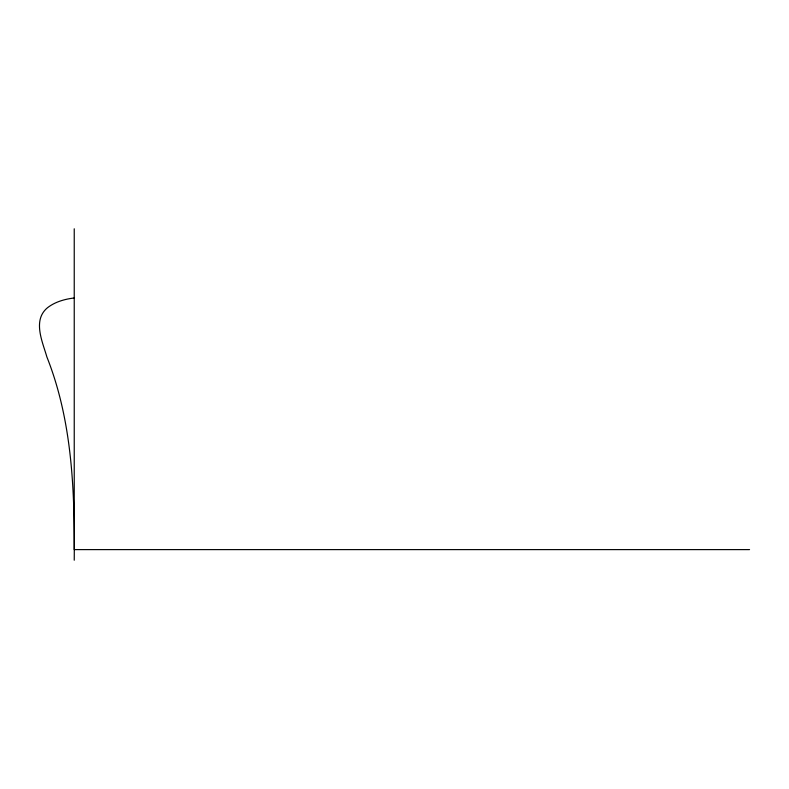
<?xml version="1.0" encoding="UTF-8"?>
<svg xmlns="http://www.w3.org/2000/svg" width="789" height="789" viewBox="0 0 789 789"><rect width="100%" height="100%" fill="white"/><g stroke="black" fill="none" stroke-linecap="round" stroke-linejoin="round"><path stroke-width="1.18" d="M74.235 297.976C64.797 299.11 55.2 301.783 47.567 307.671C32.329 320.186 42.498 341.657 46.886 356.963C72.489 421.494 74.748 491.695 74.235 560.22M749.55 549.608L74.235 549.608L74.235 228.78"/></g></svg>
